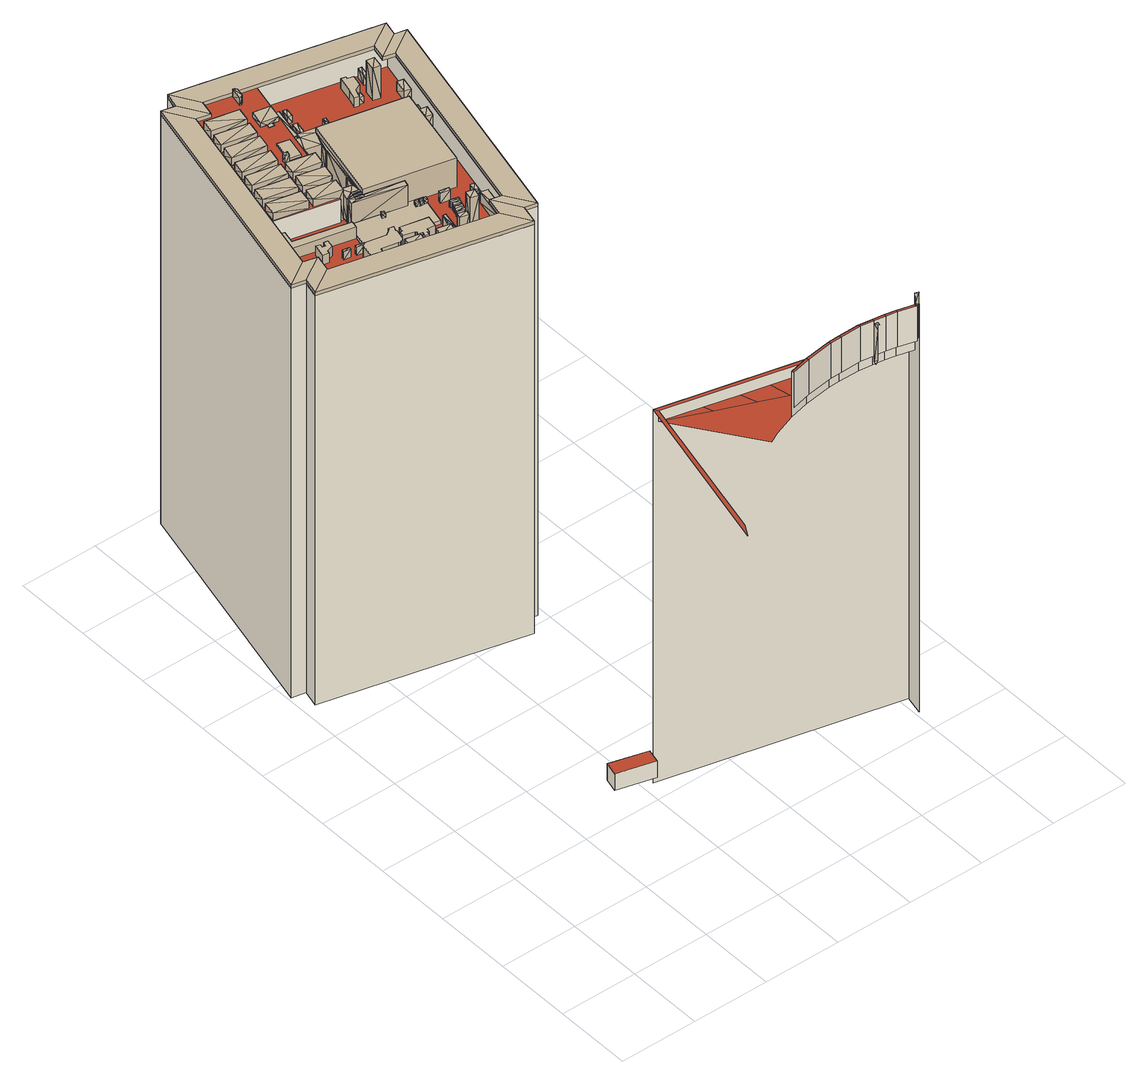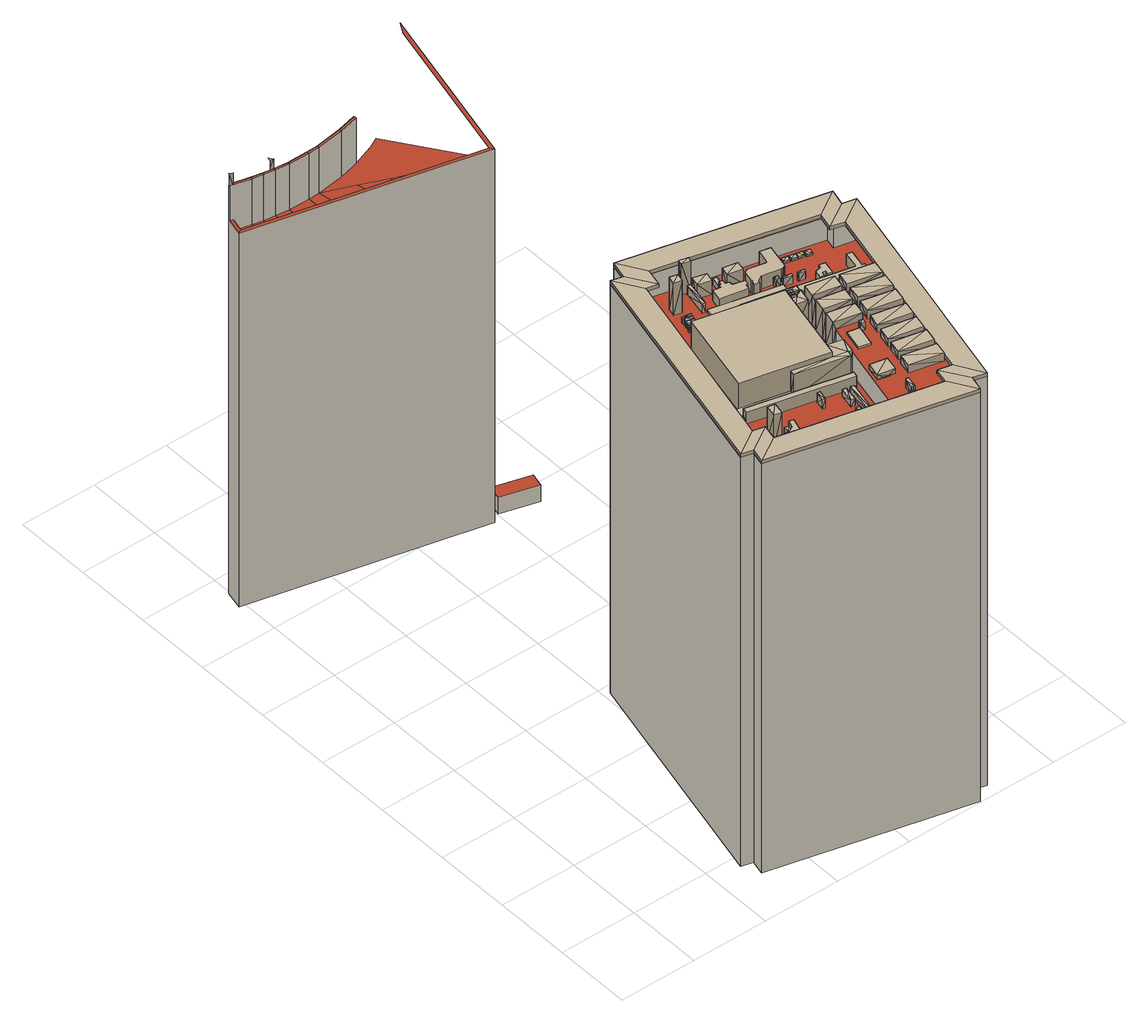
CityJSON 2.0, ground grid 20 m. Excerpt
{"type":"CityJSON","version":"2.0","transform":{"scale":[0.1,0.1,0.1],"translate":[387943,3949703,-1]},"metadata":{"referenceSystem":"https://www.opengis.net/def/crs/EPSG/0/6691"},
"CityObjects":{
"building1":{"type":"Building","attributes":{"延べ面積換算係数":"1","大字・町コード":"55","町・丁目コード":"1","13+区市町村コード+大字・町コード+町・丁目コード":"13101055001","地区計画":"大手町・丸の内・有楽町地区","class":"3002","usage":"401","measuredHeight":120.2,"storeysAboveGround":23,"storeysBelowGround":1,"RiverFloodingRiskAttribute.description":"10","RiverFloodingRiskAttribute.rank":"1","RiverFloodingRiskAttribute.depth":0.39,"RiverFloodingRiskAttribute.adminType":"2","RiverFloodingRiskAttribute.scale":"2","HighTideRiskAttribute.description":"2","HighTideRiskAttribute.rank":"1","HighTideRiskAttribute.depth":0.29,"BuildingDetailAttribute.buildingRoofEdgeArea":3352.26,"BuildingDetailAttribute.fireproofStructureType":"1001","BuildingDetailAttribute.urbanPlanType":"21","BuildingDetailAttribute.areaClassificationType":"22","BuildingDetailAttribute.districtsAndZonesType":"10","BuildingDetailAttribute.landUseType":"212","BuildingDetailAttribute.detailedUsage":"1210","BuildingDetailAttribute.specifiedBuildingCoverageRate":80,"BuildingDetailAttribute.specifiedFloorAreaRate":1300,"BuildingDetailAttribute.surveyYear":2021,"BuildingIDAttribute.prefecture":"13","BuildingIDAttribute.city":"13101"},"address":[{"country":"日本","locality":"東京都千代田区丸の内一丁目"}],"children":["building1-1"],"geometry":[{"type":"MultiSurface","lod":"2","boundaries":[[[0,1,2,3]],[[4,5,6]],[[5,7,8,6]],[[9,10,11,7,5,4,12,13,14,15]],[[16,17,18,19]],[[17,20,21,18]],[[7,11,22,8]],[[15,14,21,20]],[[23,24,3,2]],[[3,24,25,26]],[[27,28,17,16]],[[28,29,20,17]],[[11,10,30,22]],[[9,15,20,29]],[[31,32,28,27]],[[32,33,29,28]],[[10,9,34,35,30]],[[34,9,29,33]],[[2,4,6,8,22,30,35,36,37,38,39,40,23]],[[41,42,32,31]],[[32,42,43,33]],[[33,43,44,34]],[[35,34,44,36]],[[45,46,42,41]],[[43,47,48,44]],[[43,42,46,47]],[[36,44,48,37]],[[49,50,46,45]],[[50,51,47,46]],[[52,48,47,51]],[[37,48,52,38]],[[53,54,50,49]],[[54,55,51,50]],[[51,55,56,52]],[[52,56,39,38]],[[57,58,54,53]],[[54,58,59,55]],[[55,59,60,61,62,56]],[[62,63,40,39,56]],[[40,63,62,61,23]],[[24,23,61,60]],[[59,64,65,25,24,60]]],"semantics":{"surfaces":[{"type":"RoofSurface"},{"type":"WallSurface"}],"values":[0,0,0,0,1,0,0,1,0,1,1,0,0,1,1,0,0,1,1,1,0,1,0,1,1,0,0,1,0,1,0,1,0,1,0,1,0,1,0,1,0,1]}}]},
"building1-1":{"type":"BuildingInstallation","parents":["building1"],"geometry":[{"type":"MultiSurface","lod":"2","boundaries":[[[66,67,68]],[[69,67,70]],[[68,71,72]],[[70,67,66]],[[66,68,72]],[[73,74,75]],[[76,58,75]],[[77,78,74]],[[75,74,78]],[[76,75,78]]]}]},
"building2":{"type":"Building","attributes":{"地区計画":"大手町・丸の内・有楽町地区","class":"3003","usage":"461","measuredHeight":4.9,"storeysAboveGround":9999,"storeysBelowGround":9999,"RiverFloodingRiskAttribute.description":"10","RiverFloodingRiskAttribute.rank":"2","RiverFloodingRiskAttribute.depth":0.56,"RiverFloodingRiskAttribute.adminType":"2","RiverFloodingRiskAttribute.scale":"2","HighTideRiskAttribute.description":"2","HighTideRiskAttribute.rank":"2","HighTideRiskAttribute.depth":0.89,"BuildingDetailAttribute.buildingRoofEdgeArea":-9999,"BuildingDetailAttribute.fireproofStructureType":"1011","BuildingDetailAttribute.urbanPlanType":"21","BuildingDetailAttribute.areaClassificationType":"22","BuildingDetailAttribute.districtsAndZonesType":"10","BuildingDetailAttribute.landUseType":"212","BuildingDetailAttribute.detailedUsage":"0","BuildingDetailAttribute.specifiedBuildingCoverageRate":80,"BuildingDetailAttribute.specifiedFloorAreaRate":1300,"BuildingDetailAttribute.surveyYear":"0001","BuildingIDAttribute.prefecture":"13","BuildingIDAttribute.city":"13101"},"geometry":[{"type":"Solid","lod":"2","boundaries":[[[[79,80,81,82]],[[83,84,85,86]],[[86,79,82,83]],[[85,80,79,86]],[[83,82,81,84]],[[84,81,80,85]]]],"semantics":{"surfaces":[{"type":"GroundSurface"},{"type":"RoofSurface"},{"type":"WallSurface"}],"values":[[0,1,2,2,2,2]]}}]},
"building3":{"type":"Building","attributes":{"name":"ENEOS株式会社","延べ面積換算係数":"1","大字・町コード":"6","町・丁目コード":"1","13+区市町村コード+大字・町コード+町・丁目コード":"13101006001","地区計画":"大手町・丸の内・有楽町地区","class":"3002","usage":"401","measuredHeight":120.1,"storeysAboveGround":22,"storeysBelowGround":0,"RiverFloodingRiskAttribute.description":"10","RiverFloodingRiskAttribute.rank":"2","RiverFloodingRiskAttribute.depth":0.53,"RiverFloodingRiskAttribute.adminType":"2","RiverFloodingRiskAttribute.scale":"2","HighTideRiskAttribute.description":"2","HighTideRiskAttribute.rank":"1","HighTideRiskAttribute.depth":0.39,"BuildingDetailAttribute.buildingRoofEdgeArea":5131.96,"BuildingDetailAttribute.fireproofStructureType":"1001","BuildingDetailAttribute.urbanPlanType":"21","BuildingDetailAttribute.areaClassificationType":"22","BuildingDetailAttribute.districtsAndZonesType":"10","BuildingDetailAttribute.landUseType":"212","BuildingDetailAttribute.detailedUsage":"1210","BuildingDetailAttribute.specifiedBuildingCoverageRate":80,"BuildingDetailAttribute.specifiedFloorAreaRate":1300,"BuildingDetailAttribute.surveyYear":2021,"BuildingIDAttribute.prefecture":"13","BuildingIDAttribute.city":"13101"},"address":[{"country":"日本","locality":"東京都千代田区大手町一丁目"}],"children":["building3-1","building3-2","building3-3","building3-4","building3-5"],"geometry":[{"type":"Solid","lod":"2","boundaries":[[[[87,88,89,90,91,92,93,94,95,96,97,98]],[[99,100,101,102,103,104,105]],[[106,107,108,109,110,111]],[[112,100,99,113]],[[114,115,116,117,118,119,120,121]],[[111,110,122,123,124]],[[125,126,104,103,109,108]],[[112,113,123,122]],[[91,90,99,105]],[[93,92,104,126]],[[90,89,113,99]],[[103,102,118,117]],[[88,87,124,123]],[[120,119,101,100]],[[95,94,125,108]],[[94,93,126,125]],[[119,118,102,101]],[[114,121,112,122]],[[96,95,108,107]],[[103,117,116,109]],[[97,96,107,106]],[[115,114,122,110]],[[98,97,106,111]],[[110,109,116,115]],[[87,98,111,124]],[[121,120,100,112]],[[89,88,123,113]],[[92,91,105,104]]]],"semantics":{"surfaces":[{"type":"GroundSurface"},{"type":"RoofSurface"},{"type":"WallSurface"}],"values":[[0,1,1,1,1,1,1,1,2,2,2,2,2,2,2,2,2,2,2,2,2,2,2,2,2,2,2,2]]}}]},
"building3-1":{"type":"BuildingInstallation","parents":["building3"],"geometry":[{"type":"MultiSurface","lod":"2","boundaries":[[[127,128,129,130]],[[131,132,130,129]],[[131,129,128,133]],[[134,132,131,133]],[[132,134,127,130]],[[134,133,128,127]]]}]},
"building3-2":{"type":"BuildingInstallation","parents":["building3"],"geometry":[{"type":"MultiSurface","lod":"2","boundaries":[[[135,136,137]],[[138,135,137]],[[139,140,141]],[[142,139,141]],[[143,144,145]],[[146,143,145]],[[147,148,149]],[[150,147,149]],[[151,152,153]],[[154,151,153]],[[155,156,157]],[[158,155,157]],[[159,160,161]],[[162,159,161]],[[163,164,165]],[[166,163,165]],[[167,158,157]],[[168,167,157]],[[155,158,169]],[[169,158,167]],[[169,170,156]],[[155,169,156]],[[165,164,171]],[[172,165,171]],[[160,173,174]],[[161,160,174]],[[175,176,177]],[[178,175,177]],[[163,179,171]],[[164,163,171]],[[180,181,182]],[[183,180,182]],[[169,167,168]],[[170,169,168]],[[184,185,186]],[[187,184,186]],[[188,189,190]],[[191,188,190]],[[192,193,194]],[[195,192,194]],[[196,178,177]],[[197,196,177]],[[175,178,196]],[[198,175,196]],[[199,187,186]],[[200,199,186]],[[198,201,176]],[[175,198,176]],[[202,203,204]],[[205,202,204]],[[199,206,184]],[[187,199,184]],[[207,195,194]],[[208,207,194]],[[206,209,185]],[[184,206,185]],[[192,195,207]],[[210,192,207]],[[190,189,211]],[[212,190,211]],[[210,213,193]],[[192,210,193]],[[214,154,153]],[[153,215,214]],[[153,216,215]],[[147,150,217]],[[147,217,216]],[[147,216,153]],[[210,207,208]],[[213,210,208]],[[212,218,191]],[[190,212,191]],[[206,199,200]],[[209,206,200]],[[198,196,197]],[[201,198,197]],[[191,218,219]],[[188,191,219]],[[202,205,220]],[[221,202,220]],[[222,216,217]],[[223,222,217]],[[203,202,224]],[[224,202,221]],[[203,224,225]],[[204,203,225]],[[226,183,182]],[[227,226,182]],[[228,180,183]],[[226,228,183]],[[228,229,181]],[[180,228,181]],[[222,230,215]],[[216,222,215]],[[212,211,219]],[[218,212,219]],[[215,230,231]],[[214,215,231]],[[232,233,234]],[[235,232,234]],[[236,237,238]],[[239,236,238]],[[240,241,242]],[[243,240,242]],[[149,148,223]],[[148,222,223]],[[152,230,222]],[[231,152,151]],[[231,230,152]],[[152,222,148]],[[221,220,225]],[[224,221,225]],[[244,235,234]],[[245,244,234]],[[232,235,244]],[[246,232,244]],[[238,237,247]],[[248,238,247]],[[246,249,233]],[[232,246,233]],[[250,243,242]],[[251,250,242]],[[240,243,250]],[[252,240,250]],[[252,253,241]],[[240,252,241]],[[248,254,238]],[[238,254,239]],[[246,244,245]],[[249,246,245]],[[252,250,251]],[[253,252,251]],[[239,254,255]],[[236,239,255]],[[228,226,227]],[[229,228,227]],[[248,247,255]],[[254,248,255]],[[256,257,258]],[[259,256,258]],[[260,256,259]],[[261,260,259]],[[260,261,262]],[[263,260,262]],[[257,260,264]],[[264,263,265]],[[256,260,257]],[[264,260,263]],[[257,264,266]],[[258,257,266]],[[263,262,267]],[[265,263,267]],[[265,267,266]],[[264,265,266]],[[268,269,270]],[[271,268,270]],[[272,273,274]],[[275,272,274]],[[272,275,276]],[[277,272,276]],[[273,272,277]],[[278,273,277]],[[273,278,279]],[[274,273,279]],[[277,276,279]],[[278,277,279]],[[280,281,282]],[[283,280,282]],[[284,285,286]],[[287,284,286]],[[284,287,288]],[[289,284,288]],[[290,291,292]],[[293,290,292]],[[289,294,285]],[[284,289,285]],[[295,296,297]],[[298,295,297]],[[299,270,269]],[[300,299,269]],[[285,294,301]],[[286,285,301]],[[302,271,270]],[[299,302,270]],[[303,290,293]],[[304,303,293]],[[305,268,271]],[[302,305,271]],[[291,290,303]],[[306,291,303]],[[295,298,307]],[[308,295,307]],[[306,309,292]],[[291,306,292]],[[289,288,301]],[[294,289,301]],[[308,310,296]],[[295,308,296]],[[311,280,283]],[[312,311,283]],[[313,281,280]],[[311,313,280]],[[313,314,282]],[[281,313,282]],[[296,310,315]],[[297,296,315]],[[306,303,304]],[[309,306,304]],[[316,135,138]],[[317,316,138]],[[318,319,320]],[[321,318,320]],[[308,307,315]],[[310,308,315]],[[322,316,317]],[[323,322,317]],[[136,135,322]],[[322,135,316]],[[324,325,326]],[[327,324,326]],[[328,318,321]],[[329,328,321]],[[330,319,328]],[[328,319,318]],[[319,330,331]],[[320,319,331]],[[332,333,334]],[[335,332,334]],[[136,322,323]],[[137,136,323]],[[336,324,327]],[[337,336,327]],[[338,325,336]],[[336,325,324]],[[339,340,341]],[[342,339,341]],[[330,328,329]],[[331,330,329]],[[343,333,332]],[[344,343,332]],[[333,343,345]],[[334,333,345]],[[338,336,337]],[[346,338,337]],[[347,339,342]],[[348,347,342]],[[340,339,349]],[[349,339,347]],[[343,344,350]],[[345,343,350]],[[340,349,351]],[[341,340,351]],[[352,353,354]],[[355,352,354]],[[356,352,355]],[[357,356,355]],[[352,356,353]],[[353,356,358]],[[311,312,314]],[[313,311,314]],[[349,347,348]],[[351,349,348]],[[353,358,359]],[[354,353,359]],[[356,357,359]],[[358,356,359]],[[299,300,305]],[[302,299,305]],[[360,361,362]],[[363,360,362]],[[140,360,363]],[[141,140,363]],[[361,360,139]],[[139,360,140]],[[139,142,362]],[[361,139,362]],[[364,365,366]],[[367,364,366]],[[144,364,367]],[[145,144,367]],[[364,144,143]],[[365,364,143]],[[365,143,146]],[[366,365,146]],[[368,369,370]],[[371,368,370]],[[372,373,374]],[[375,372,374]],[[376,377,378]],[[379,376,378]],[[380,376,379]],[[381,380,379]],[[368,371,382]],[[383,368,382]],[[369,368,384]],[[384,368,383]],[[377,376,385]],[[385,376,380]],[[369,384,386]],[[370,369,386]],[[377,385,387]],[[378,377,387]],[[385,380,381]],[[387,385,381]],[[388,372,375]],[[389,388,375]],[[373,372,388]],[[390,373,388]],[[383,382,386]],[[384,383,386]],[[391,392,393]],[[394,391,393]],[[373,390,395]],[[374,373,395]],[[396,391,394]],[[397,396,394]],[[396,398,392]],[[391,396,392]],[[392,398,399]],[[393,392,399]],[[398,396,397]],[[399,398,397]],[[400,401,402]],[[403,400,402]],[[390,388,389]],[[395,390,389]],[[404,400,403]],[[405,404,403]],[[404,406,401]],[[400,404,401]],[[401,406,407]],[[402,401,407]],[[406,404,405]],[[407,406,405]],[[408,409,410]],[[411,408,410]],[[412,408,411]],[[413,412,411]],[[408,412,409]],[[409,412,414]],[[409,414,415]],[[410,409,415]],[[414,412,413]],[[415,414,413]],[[416,417,418]],[[419,416,418]],[[420,421,422]],[[423,420,422]],[[424,425,426]],[[427,424,426]],[[428,417,416]],[[429,428,416]],[[430,418,417]],[[428,430,417]],[[431,420,423]],[[432,431,423]],[[430,433,419]],[[418,430,419]],[[421,420,434]],[[434,420,431]],[[434,435,422]],[[421,434,422]],[[436,424,427]],[[437,436,427]],[[425,424,438]],[[438,424,436]],[[438,439,426]],[[425,438,426]],[[430,428,429]],[[433,430,429]],[[431,432,435]],[[434,431,435]],[[438,436,437]],[[439,438,437]],[[440,441,442]],[[443,440,442]],[[444,443,442]],[[445,444,442]],[[446,440,443]],[[444,446,443]],[[446,447,441]],[[440,446,441]],[[448,449,450]],[[451,448,450]],[[446,444,445]],[[447,446,445]],[[449,452,453]],[[450,449,453]],[[454,448,451]],[[455,454,451]],[[456,457,458]],[[459,456,458]],[[460,459,458]],[[461,460,458]],[[459,460,462]],[[456,459,462]],[[456,462,463]],[[457,456,463]],[[464,453,465]],[[465,453,452]],[[466,467,468]],[[468,467,469]],[[465,470,471]],[[464,465,471]],[[467,472,473]],[[469,467,473]],[[474,475,476]],[[477,474,476]],[[474,477,478]],[[479,474,478]],[[478,480,481]],[[479,478,481]],[[478,477,476]],[[480,478,476]],[[482,483,471]],[[470,482,471]],[[484,485,486]],[[485,487,488]],[[485,489,487]],[[484,489,485]],[[490,489,484]],[[491,490,484]],[[492,486,493]],[[493,486,485]],[[482,494,495]],[[483,482,495]],[[489,490,487]],[[487,490,496]],[[497,498,499]],[[500,497,499]],[[501,502,495]],[[494,501,495]],[[487,496,503]],[[488,487,503]],[[500,499,504]],[[505,500,504]],[[493,491,492]],[[493,490,491]],[[493,496,490]],[[503,496,493]],[[501,506,507]],[[502,501,507]],[[505,508,500]],[[500,508,497]],[[497,508,509]],[[498,497,509]],[[510,511,512]],[[511,513,514]],[[511,515,513]],[[510,515,511]],[[508,505,504]],[[509,508,504]],[[516,515,510]],[[517,516,510]],[[518,512,511]],[[519,518,511]],[[513,515,520]],[[520,515,516]],[[521,522,523]],[[524,521,523]],[[525,526,527]],[[449,448,458]],[[449,458,452]],[[527,526,528]],[[529,530,531]],[[525,529,526]],[[480,470,465]],[[452,457,465]],[[532,476,526]],[[470,480,482]],[[476,494,480]],[[475,481,533]],[[481,480,465]],[[501,494,506]],[[482,480,494]],[[481,472,533]],[[534,473,454]],[[454,461,448]],[[532,535,536]],[[535,529,531]],[[473,472,465]],[[506,476,532]],[[448,461,458]],[[458,457,452]],[[526,529,535]],[[465,457,463]],[[535,532,526]],[[476,506,494]],[[465,472,481]],[[454,473,461]],[[473,465,463]],[[461,473,463]],[[513,520,537]],[[514,513,537]],[[524,523,538]],[[539,524,538]],[[476,540,526]],[[468,533,466]],[[476,475,455]],[[476,455,540]],[[475,533,455]],[[534,454,455]],[[468,534,533]],[[533,534,455]],[[532,541,507]],[[506,532,507]],[[519,517,518]],[[519,516,517]],[[519,520,516]],[[537,520,519]],[[539,542,524]],[[524,542,521]],[[521,542,543]],[[522,521,543]],[[544,545,546]],[[545,547,548]],[[545,549,547]],[[544,549,545]],[[539,538,543]],[[542,539,543]],[[550,549,544]],[[551,550,544]],[[552,553,554]],[[555,552,554]],[[556,546,545]],[[557,556,545]],[[547,549,550]],[[558,547,550]],[[559,560,561]],[[562,559,561]],[[563,552,555]],[[564,563,555]],[[553,552,563]],[[565,553,563]],[[547,558,566]],[[548,547,566]],[[565,567,554]],[[553,565,554]],[[561,560,568]],[[569,561,568]],[[536,570,541]],[[532,536,541]],[[557,551,556]],[[557,550,551]],[[557,558,550]],[[566,558,557]],[[569,571,562]],[[561,569,562]],[[565,563,564]],[[567,565,564]],[[535,572,570]],[[536,535,570]],[[562,571,573]],[[559,562,573]],[[569,568,573]],[[571,569,573]],[[574,575,576]],[[577,574,576]],[[531,578,572]],[[535,531,572]],[[574,577,579]],[[580,574,579]],[[580,581,575]],[[574,580,575]],[[575,581,582]],[[576,575,582]],[[583,584,585]],[[586,583,585]],[[580,579,582]],[[581,580,582]],[[585,584,587]],[[588,585,587]],[[527,528,589]],[[590,527,589]],[[526,540,589]],[[528,526,589]],[[585,588,586]],[[586,588,591]],[[530,592,578]],[[531,530,578]],[[586,591,593]],[[583,586,593]],[[525,527,590]],[[594,525,590]],[[588,587,593]],[[591,588,593]],[[530,529,595]],[[592,530,595]],[[525,594,595]],[[529,525,595]],[[596,159,162]],[[597,596,162]],[[172,598,166]],[[165,172,166]],[[166,598,179]],[[163,166,179]],[[173,596,597]],[[174,173,597]],[[596,173,159]],[[159,173,160]],[[276,275,274]],[[279,276,274]],[[286,301,288]],[[287,286,288]],[[269,268,305]],[[300,269,305]],[[304,293,292]],[[309,304,292]],[[307,298,297]],[[315,307,297]],[[314,312,283]],[[282,314,283]],[[317,138,323]],[[323,138,137]],[[321,320,329]],[[329,320,331]],[[327,326,337]],[[337,326,346]],[[325,338,346]],[[326,325,346]],[[344,332,335]],[[350,344,335]],[[335,334,345]],[[350,335,345]],[[348,342,351]],[[351,342,341]],[[355,354,357]],[[357,354,359]],[[141,363,142]],[[142,363,362]],[[146,145,367]],[[366,146,367]],[[386,382,371]],[[370,386,371]],[[381,379,387]],[[387,379,378]],[[389,375,374]],[[395,389,374]],[[393,399,397]],[[394,393,397]],[[402,407,405]],[[403,402,405]],[[415,413,410]],[[410,413,411]],[[429,416,419]],[[433,429,419]],[[422,435,423]],[[423,435,432]],[[437,427,439]],[[439,427,426]],[[442,441,447]],[[445,442,447]],[[462,460,461]],[[463,462,461]],[[469,473,534]],[[468,469,534]],[[466,533,472]],[[467,466,472]],[[479,481,475]],[[474,479,475]],[[492,491,484]],[[486,492,484]],[[485,488,503]],[[493,485,503]],[[498,509,499]],[[499,509,504]],[[518,517,510]],[[512,518,510]],[[537,519,511]],[[514,537,511]],[[455,450,453]],[[451,450,455]],[[590,540,594]],[[590,589,540]],[[483,464,471]],[[464,455,453]],[[594,540,595]],[[592,595,578]],[[455,541,540]],[[502,507,495]],[[495,464,483]],[[595,572,578]],[[572,541,570]],[[455,507,541]],[[455,464,495]],[[540,572,595]],[[541,572,540]],[[455,495,507]],[[522,543,523]],[[523,543,538]],[[556,551,544]],[[546,556,544]],[[566,557,545]],[[548,566,545]],[[564,555,554]],[[567,564,554]],[[559,573,568]],[[560,559,568]],[[576,582,579]],[[577,576,579]],[[593,587,583]],[[583,587,584]],[[161,174,162]],[[162,174,597]],[[172,171,179]],[[598,172,179]],[[168,157,170]],[[170,157,156]],[[197,177,176]],[[201,197,176]],[[200,186,185]],[[209,200,185]],[[208,194,193]],[[213,208,193]],[[188,219,211]],[[189,188,211]],[[204,225,205]],[[205,225,220]],[[217,150,149]],[[223,217,149]],[[182,181,229]],[[227,182,229]],[[152,148,147]],[[153,152,147]],[[231,151,154]],[[214,231,154]],[[245,234,233]],[[249,245,233]],[[251,242,241]],[[253,251,241]],[[236,255,237]],[[237,255,247]],[[258,261,259]],[[266,261,258]],[[266,262,261]],[[267,262,266]]]}]},
"building3-3":{"type":"BuildingInstallation","parents":["building3"],"geometry":[{"type":"MultiSurface","lod":"2","boundaries":[[[99,599,600,113]],[[107,601,602,108]],[[106,603,601,107]],[[126,604,605,104]],[[123,606,607,124]],[[108,602,608,125]],[[113,600,606,123]],[[124,607,609,111]],[[111,609,603,106]],[[610,611,612,613,450,614,615,616]],[[105,617,599,99]],[[125,608,604,126]],[[589,590,594,618,619,620,621,622]],[[104,605,617,105]],[[124,111,623,624]],[[111,106,625,623]],[[623,626,627,624]],[[123,124,624,628]],[[625,629,626,623]],[[624,627,630,628]],[[607,627,626,609]],[[609,626,629,603]],[[606,630,627,607]],[[113,123,628,631]],[[628,630,632,631]],[[99,113,631,633]],[[600,632,630,606]],[[631,632,634,633]],[[635,636,610,616]],[[599,634,632,600]],[[615,637,635,616]],[[637,638,639,640,641,642,636,635]],[[636,642,611,610]],[[450,639,638,614]],[[614,638,637,615]],[[613,640,639,450]],[[611,642,641,612]],[[612,641,640,613]],[[106,107,643,625]],[[643,644,629,625]],[[603,629,644,601]],[[617,645,634,599]],[[633,634,645,646]],[[105,99,633,646]],[[589,622,647,648]],[[621,649,647,622]],[[619,650,651,620]],[[589,648,652,590]],[[620,651,649,621]],[[653,654,652,648,647,649,651,650]],[[618,653,650,619]],[[590,652,654,594]],[[594,654,653,618]],[[601,644,655,602]],[[656,655,644,643]],[[602,655,657,608]],[[107,108,656,643]],[[658,657,655,656]],[[108,125,658,656]],[[608,657,659,604]],[[605,660,645,617]],[[604,659,660,605]],[[661,659,657,658]],[[646,645,660,662]],[[125,126,661,658]],[[662,660,659,661]],[[104,105,646,662]],[[126,104,662,661]]]}]},
"building3-4":{"type":"BuildingInstallation","parents":["building3"],"geometry":[{"type":"MultiSurface","lod":"2","boundaries":[[[663,664,665,666,667,668,669,670,671,672,673,674,675,676,677,678,679,680]],[[681,682,683,684,685,686,687,688,689,690,691,692,693,694,695,696,697,698,699,700]],[[701,702,703,704,705,706,707,708,709,710]],[[711,712,713,714,715,716,717,718,719,720,721,722]],[[723,724,725,726]],[[727,728,729,730,731,732,733,734,735]],[[736,737,680,679]],[[738,736,679,678]],[[739,737,736,738]],[[740,741,691,690]],[[680,737,739,663]],[[738,742,743,739]],[[744,740,690,689]],[[745,742,738,678,677]],[[743,746,664,663,739]],[[747,745,677,676]],[[748,747,676,675]],[[749,750,686,685]],[[751,749,685,684]],[[746,752,665,664]],[[753,748,675,674]],[[754,751,684,683]],[[750,755,687,686]],[[756,754,683,682]],[[665,752,757,666]],[[758,744,689,688]],[[755,758,688,687]],[[691,741,759,692]],[[757,760,667,666]],[[667,760,761,668]],[[762,763,764,765,766,759,741,740,744,758,755,750,749,751,754,756,767,768,769,770]],[[771,753,674,673]],[[761,772,669,668]],[[747,748,753,771,773,774,775,772,761,760,757,752,746,743,742,745]],[[767,756,682,681]],[[669,772,775,670]],[[670,775,774,671]],[[700,768,767,681]],[[672,773,771,673]],[[671,774,773,672]],[[769,768,700,699]],[[696,763,762,697]],[[692,759,766,693]],[[695,764,763,696]],[[693,766,765,694]],[[694,765,764,695]],[[697,762,770,698]],[[698,770,769,699]],[[776,777,710,709]],[[778,776,709,708]],[[779,778,708,707]],[[780,781,713,712]],[[779,782,783,784,785,786,787,777,776,778]],[[787,701,710,777]],[[782,779,707,706]],[[703,785,784,704]],[[704,784,783,705]],[[786,785,703,702]],[[705,783,782,706]],[[788,789,722,721]],[[701,787,786,702]],[[711,790,780,712]],[[781,791,714,713]],[[789,790,711,722]],[[720,792,788,721]],[[791,793,715,714]],[[794,795,796,797,793,791,781,780,790,789,788,792]],[[793,797,716,715]],[[716,797,796,717]],[[719,794,792,720]],[[796,795,718,717]],[[718,795,794,719]],[[798,799,726,725]],[[799,800,723,726]],[[800,799,798,801]],[[800,801,724,723]],[[798,725,724,801]],[[802,803,730,729]],[[804,802,729,728]],[[803,805,731,730]],[[727,806,804,728]],[[806,807,808,809,810,805,803,802,804]],[[731,805,810,732]],[[807,806,727,735]],[[732,810,809,733]],[[733,809,808,734]],[[734,808,807,735]]]}]},
"building3-5":{"type":"BuildingInstallation","parents":["building3"],"geometry":[{"type":"MultiSurface","lod":"2","boundaries":[[[811,812,455,540]],[[813,814,540,455]],[[812,815,813,455]],[[814,813,815,816]],[[540,814,816,811]],[[811,816,815,812]]]}]}
},
"vertices":[
[317,1,1071],[335,32,1071],[430,433,1071],[423,444,1071],[430,433,1040],[542,385,1040],[533,408,1040],[632,347,1040],[619,388,1040],[780,285,1040],[779,285,1040],[700,318,1040],[573,228,1040],[600,241,1040],[658,262,1040],[709,275,1040],[710,268,1071],[710,268,1170],[660,256,1170],[660,256,1071],[709,275,1170],[658,262,1170],[689,371,1040],[1007,296,1071],[1018,303,1071],[1018,303,6],[423,444,6],[780,278,1071],[780,278,1170],[780,285,1170],[769,352,1040],[809,279,1071],[809,279,1170],[809,286,1170],[809,286,1040],[809,343,1040],[866,329,1040],[904,320,1040],[932,313,1040],[963,306,1040],[1007,296,1040],[863,280,1071],[863,280,1170],[863,286,1170],[863,286,1040],[897,275,1071],[897,275,1170],[898,281,1170],[898,281,1040],[926,270,1071],[926,270,1170],[927,277,1170],[927,277,1040],[954,265,1071],[954,265,1170],[955,271,1170],[955,271,1040],[999,253,1071],[999,253,1170],[1007,258,1170],[1007,258,1071],[998,260,1071],[998,260,1040],[1000,270,1040],[1007,255,1170],[1007,255,6],
[894,258,1158],[885,260,1071],[885,260,1179],[883,251,1071],[894,258,1071],[892,249,1179],[894,258,1179],[996,254,1170],[998,260,1203],[998,260,1170],[1007,257,1170],[1006,254,1203],[1007,257,1203],
[425,458,40],[416,422,40],[320,449,40],[329,484,40],[329,484,87],[320,449,87],[416,422,87],[425,458,87],
[541,982,1],[33,1104,1],[44,1147,1],[9,1155,1],[155,1766,1],[190,1757,1],[200,1797,1],[707,1675,1],[698,1637,1],[728,1630,1],[583,1021,1],[552,1029,1],[9,1155,1168],[33,1193,1168],[72,1357,1168],[275,1309,1168],[369,1704,1168],[190,1757,1168],[155,1766,1168],[583,1021,1168],[728,1630,1168],[698,1637,1168],[674,1631,1168],[534,1043,1168],[552,1029,1168],[95,1179,1168],[44,1147,1168],[88,1151,1102],[534,1043,1102],[674,1631,1102],[369,1704,1102],[275,1308,1102],[72,1356,1102],[33,1193,1102],[95,1179,1102],[88,1151,1168],[33,1104,1168],[541,982,1168],[707,1675,1168],[200,1797,1168],
[311,1522,1168],[299,1469,1168],[268,1476,1168],[281,1529,1168],[268,1476,1174],[281,1529,1174],[299,1469,1174],[311,1522,1174],
[209,1139,1109],[212,1151,1109],[212,1151,1102],[209,1139,1102],[482,1178,1120],[501,1174,1120],[501,1174,1102],[482,1178,1102],[485,1189,1121],[503,1184,1121],[503,1184,1102],[485,1189,1102],[320,1590,1170],[329,1627,1170],[329,1627,1168],[320,1590,1168],[316,1630,1168],[316,1630,1170],[307,1593,1170],[307,1593,1168],[434,1542,1130],[434,1542,1102],[441,1541,1102],[441,1541,1130],[630,1522,1131],[638,1557,1131],[638,1557,1102],[630,1522,1102],[257,1557,1191],[173,1576,1191],[165,1541,1191],[249,1523,1191],[446,1564,1130],[446,1564,1102],[439,1566,1130],[439,1566,1102],[173,1576,1168],[165,1541,1168],[654,1553,1131],[654,1553,1102],[378,1562,1122],[378,1562,1102],[387,1560,1102],[387,1560,1122],[257,1557,1168],[360,1567,1123],[360,1567,1102],[369,1565,1102],[369,1565,1123],[580,1567,1194],[580,1567,1102],[599,1563,1102],[599,1563,1194],[175,1587,1168],[259,1569,1168],[259,1569,1191],[175,1587,1191],[550,1576,1121],[550,1576,1102],[560,1574,1102],[560,1574,1121],[395,1598,1122],[395,1598,1102],[385,1600,1122],[605,1592,1194],[605,1592,1102],[385,1600,1102],[318,1581,1170],[305,1583,1170],[305,1583,1168],[318,1581,1168],[586,1596,1194],[562,1588,1121],[562,1588,1102],[586,1596,1102],[553,1590,1121],[267,1603,1168],[267,1603,1191],[553,1590,1102],[292,1596,1168],[292,1596,1182],[335,1587,1182],[335,1587,1168],[183,1622,1191],[183,1622,1168],[329,1629,1168],[329,1629,1170],[343,1624,1182],[343,1624,1168],[316,1632,1170],[316,1632,1168],[388,1650,1123],[388,1650,1102],[379,1652,1123],[379,1652,1102],[300,1633,1182],[300,1633,1168],[596,1617,1130],[596,1617,1102],[605,1615,1102],[605,1615,1130],[187,1635,1168],[271,1616,1168],[271,1616,1191],[187,1635,1191],[392,1626,1122],[392,1626,1102],[402,1623,1102],[402,1623,1122],[611,1641,1130],[611,1641,1102],[602,1643,1130],[278,1650,1168],[278,1650,1191],[602,1643,1102],[406,1646,1122],[406,1646,1102],[397,1648,1122],[397,1648,1102],[194,1669,1191],[194,1669,1168],[308,1679,1190],[303,1680,1190],[303,1680,1168],[308,1679,1168],[313,1683,1190],[313,1683,1168],[318,1705,1168],[318,1705,1190],[310,1711,1190],[315,1710,1190],[310,1711,1168],[315,1710,1168],[522,1071,1102],[539,1067,1102],[539,1067,1134],[522,1071,1134],[438,1076,1191],[417,1081,1191],[417,1081,1102],[438,1076,1102],[441,1088,1102],[441,1088,1191],[420,1094,1191],[420,1094,1102],[431,1096,1129],[424,1098,1129],[424,1098,1102],[431,1096,1102],[417,1095,1142],[384,1104,1142],[384,1104,1102],[417,1095,1102],[424,1120,1102],[424,1120,1142],[491,1107,1194],[471,1112,1194],[471,1112,1102],[491,1107,1102],[390,1128,1142],[348,1112,1143],[311,1120,1143],[311,1120,1102],[348,1112,1102],[562,1161,1134],[562,1161,1102],[390,1128,1102],[544,1166,1134],[497,1128,1194],[497,1128,1102],[544,1166,1102],[477,1133,1194],[353,1136,1102],[353,1136,1143],[477,1133,1102],[316,1144,1143],[445,1162,1129],[445,1162,1102],[437,1163,1129],[437,1163,1102],[316,1144,1102],[223,1136,1109],[223,1136,1102],[206,1140,1109],[192,1143,1109],[192,1143,1102],[206,1140,1102],[226,1148,1109],[226,1148,1102],[188,1144,1109],[174,1147,1109],[174,1147,1102],[188,1144,1102],[209,1152,1109],[209,1152,1102],[195,1155,1109],[195,1155,1102],[171,1148,1109],[157,1151,1109],[157,1151,1102],[171,1148,1102],[191,1156,1109],[191,1156,1102],[177,1159,1109],[154,1153,1109],[140,1156,1109],[140,1156,1102],[154,1153,1102],[160,1163,1109],[174,1160,1109],[160,1163,1102],[177,1159,1102],[157,1165,1109],[157,1165,1102],[143,1169,1109],[174,1160,1102],[143,1169,1102],[498,1157,1118],[476,1161,1118],[476,1161,1102],[498,1157,1102],[499,1162,1118],[499,1162,1102],[477,1166,1118],[477,1166,1102],[499,1166,1120],[480,1171,1120],[480,1171,1102],[499,1166,1102],[501,1176,1121],[483,1181,1121],[483,1181,1102],[501,1176,1102],[270,1189,1125],[260,1192,1125],[260,1192,1102],[270,1189,1102],[558,1187,1121],[547,1190,1121],[547,1190,1102],[558,1187,1102],[506,1189,1121],[485,1194,1121],[485,1194,1102],[506,1189,1102],[507,1194,1121],[507,1194,1102],[272,1201,1102],[272,1201,1125],[262,1203,1125],[486,1199,1121],[262,1203,1102],[486,1199,1102],[563,1206,1121],[563,1206,1102],[553,1209,1121],[254,1201,1125],[233,1205,1125],[233,1205,1102],[254,1201,1102],[553,1209,1102],[256,1207,1125],[256,1207,1102],[234,1212,1125],[234,1212,1102],[220,1209,1125],[203,1212,1125],[203,1212,1102],[220,1209,1102],[221,1215,1125],[221,1215,1102],[204,1218,1125],[204,1218,1102],[502,1215,1130],[478,1220,1130],[478,1220,1102],[502,1215,1102],[504,1223,1130],[504,1223,1102],[480,1228,1130],[480,1228,1102],[449,1227,1114],[449,1227,1125],[442,1229,1125],[442,1229,1114],[439,1229,1125],[432,1230,1125],[432,1230,1114],[439,1229,1114],[430,1231,1125],[422,1233,1125],[422,1233,1114],[430,1231,1114],[452,1237,1125],[451,1237,1114],[445,1238,1125],[442,1238,1125],[442,1238,1114],[445,1238,1114],[435,1240,1125],[435,1240,1114],[432,1241,1125],[432,1241,1114],[425,1243,1125],[425,1243,1114],[343,1251,1125],[343,1251,1114],[350,1249,1114],[350,1249,1125],[353,1259,1125],[353,1259,1114],[346,1261,1125],[346,1261,1114],[417,1266,1170],[413,1251,1170],[413,1251,1102],[417,1266,1102],[283,1281,1170],[283,1282,1102],[320,1289,1170],[320,1289,1102],[299,1286,1171],[299,1286,1170],[318,1281,1170],[318,1281,1171],[320,1287,1171],[320,1287,1170],[300,1292,1171],[300,1292,1170],[286,1297,1102],[286,1297,1170],[322,1296,1171],[302,1300,1171],[321,1290,1171],[301,1295,1171],[284,1297,1170],[284,1297,1102],[302,1300,1170],[301,1295,1170],[323,1299,1171],[323,1299,1170],[324,1305,1170],[324,1305,1171],[305,1309,1171],[304,1303,1171],[305,1309,1170],[304,1303,1170],[293,1334,1170],[293,1334,1102],[284,1311,1102],[276,1313,1168],[276,1313,1102],[214,1327,1190],[214,1327,1168],[284,1311,1190],[291,1345,1190],[291,1345,1102],[284,1346,1102],[284,1346,1168],[322,1327,1170],[322,1327,1102],[222,1360,1190],[120,1349,1190],[120,1349,1168],[204,1330,1168],[204,1330,1190],[327,1353,1170],[327,1353,1102],[222,1360,1168],[211,1364,1168],[211,1364,1190],[329,1352,1170],[329,1352,1102],[127,1383,1190],[127,1383,1168],[294,1360,1102],[288,1361,1168],[288,1361,1102],[225,1375,1190],[225,1375,1168],[294,1360,1190],[302,1393,1190],[302,1393,1102],[296,1395,1102],[295,1395,1168],[233,1409,1190],[130,1396,1191],[130,1396,1168],[214,1378,1168],[214,1378,1191],[337,1529,1170],[371,1507,1170],[471,1498,1170],[468,1485,1170],[334,1516,1170],[325,1519,1170],[316,1479,1170],[351,1447,1170],[322,1296,1170],[321,1290,1170],[355,1470,1170],[349,1447,1170],[233,1409,1168],[221,1412,1168],[221,1412,1191],[371,1507,1102],[351,1447,1102],[137,1431,1191],[137,1431,1168],[306,1407,1102],[299,1408,1168],[299,1408,1102],[237,1422,1190],[237,1422,1168],[306,1407,1190],[314,1440,1190],[314,1440,1102],[622,1418,1140],[606,1422,1140],[606,1422,1102],[622,1418,1102],[307,1442,1102],[307,1442,1168],[244,1456,1190],[142,1444,1168],[226,1425,1168],[226,1425,1191],[142,1444,1191],[629,1445,1140],[629,1445,1102],[612,1449,1140],[244,1456,1168],[612,1449,1102],[233,1459,1168],[233,1459,1191],[349,1447,1102],[149,1478,1191],[355,1470,1102],[149,1478,1168],[267,1471,1190],[257,1473,1190],[257,1473,1168],[267,1471,1168],[316,1479,1102],[270,1481,1168],[270,1481,1190],[259,1483,1190],[259,1483,1168],[153,1492,1168],[237,1473,1168],[237,1473,1190],[153,1492,1190],[245,1507,1168],[245,1507,1190],[468,1485,1102],[471,1498,1102],[161,1526,1190],[325,1519,1102],[161,1526,1168],[337,1529,1102],[334,1516,1102],[646,1518,1131],[646,1518,1102],[249,1523,1168],
[76,1197,1168],[111,1188,1168],[661,1588,1168],[631,1595,1168],[541,1089,1168],[241,1729,1168],[232,1690,1168],[101,1145,1168],[500,1050,1168],[640,1634,1168],[511,1096,1168],[259,1210,1102],[275,1280,1102],[282,1279,1102],[283,1281,1102],[415,1260,1102],[456,1251,1102],[436,1168,1102],[196,1698,1168],[340,1540,1102],[598,1480,1102],[602,1495,1102],[638,1487,1102],[629,1447,1102],[552,1029,1178],[541,982,1178],[583,1021,1178],[511,1096,1178],[500,1050,1178],[33,1104,1178],[541,1089,1178],[101,1145,1178],[44,1147,1178],[111,1188,1178],[9,1155,1178],[76,1197,1178],[436,1168,1112],[259,1210,1112],[456,1251,1112],[415,1260,1112],[413,1251,1112],[283,1281,1112],[282,1279,1112],[275,1280,1112],[728,1630,1178],[661,1588,1178],[196,1698,1178],[155,1766,1178],[629,1447,1113],[468,1485,1113],[638,1487,1113],[598,1480,1113],[602,1495,1113],[471,1498,1113],[340,1540,1113],[337,1529,1113],[631,1595,1178],[698,1637,1178],[640,1634,1178],[707,1675,1178],[241,1729,1178],[232,1690,1178],[200,1797,1178],[190,1757,1178],
[365,1134,1102],[367,1145,1102],[357,1148,1102],[358,1155,1102],[356,1155,1102],[356,1158,1102],[328,1165,1102],[331,1178,1102],[336,1177,1102],[339,1191,1102],[409,1175,1102],[402,1145,1102],[382,1149,1102],[380,1140,1102],[376,1141,1102],[374,1132,1102],[368,1104,1102],[358,1106,1102],[324,1180,1102],[317,1154,1102],[314,1149,1102],[310,1148,1102],[306,1146,1102],[302,1147,1102],[262,1156,1102],[260,1155,1102],[258,1152,1102],[251,1119,1102],[223,1125,1102],[237,1188,1102],[240,1190,1102],[245,1193,1102],[251,1193,1102],[298,1183,1102],[313,1193,1102],[314,1197,1102],[327,1194,1102],[321,1181,1102],[165,1261,1102],[176,1258,1102],[174,1250,1102],[183,1248,1102],[186,1259,1102],[196,1257,1102],[192,1238,1102],[175,1233,1102],[173,1225,1102],[158,1228,1102],[119,1283,1102],[109,1240,1102],[95,1243,1102],[105,1287,1102],[99,1289,1102],[103,1308,1102],[119,1304,1102],[126,1336,1102],[139,1333,1102],[132,1301,1102],[272,1267,1102],[268,1248,1102],[342,1544,1102],[345,1557,1102],[602,1497,1102],[599,1483,1102],[553,1591,1102],[546,1572,1102],[535,1575,1102],[543,1601,1102],[552,1641,1102],[564,1638,1102],[563,1633,1102],[578,1629,1102],[571,1600,1102],[368,1104,1118],[358,1106,1118],[374,1132,1118],[365,1134,1118],[251,1119,1139],[223,1125,1139],[374,1132,1132],[365,1134,1132],[258,1152,1139],[376,1141,1132],[367,1145,1132],[380,1140,1132],[382,1149,1132],[306,1146,1139],[302,1147,1139],[310,1148,1139],[357,1148,1132],[402,1145,1132],[314,1149,1139],[262,1156,1139],[317,1154,1139],[358,1155,1132],[260,1155,1139],[237,1188,1139],[356,1155,1132],[356,1158,1132],[313,1193,1139],[298,1183,1139],[251,1193,1139],[245,1193,1139],[240,1190,1139],[324,1180,1139],[321,1181,1139],[327,1194,1139],[314,1197,1139],[409,1175,1132],[328,1165,1132],[339,1191,1132],[336,1177,1132],[331,1178,1132],[173,1225,1129],[158,1228,1129],[175,1233,1129],[192,1238,1129],[109,1240,1134],[95,1243,1134],[196,1257,1129],[186,1259,1129],[183,1248,1129],[174,1250,1129],[176,1258,1129],[165,1261,1129],[272,1267,1134],[268,1248,1134],[119,1283,1134],[105,1287,1134],[132,1301,1134],[99,1289,1134],[139,1333,1134],[126,1336,1134],[119,1304,1134],[103,1308,1134],[602,1497,1135],[599,1483,1135],[342,1544,1135],[345,1557,1135],[535,1575,1130],[543,1601,1130],[546,1572,1130],[552,1641,1130],[553,1591,1130],[571,1600,1130],[578,1629,1130],[563,1633,1130],[564,1638,1130],
[589,1457,1102],[539,1238,1102],[320,1289,1184],[371,1507,1184],[539,1238,1184],[589,1457,1184]
]}
